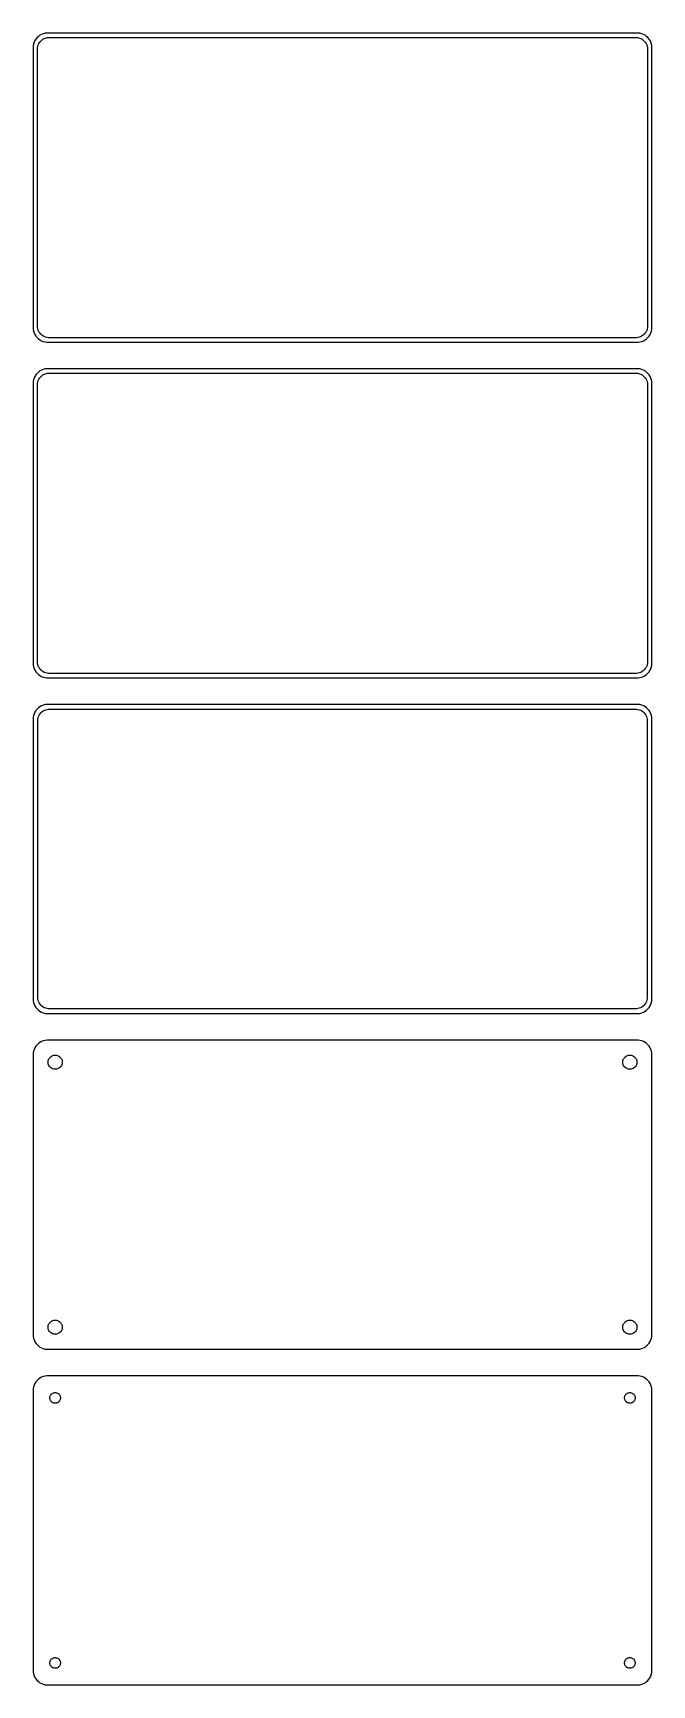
# Model space of a CAD drawing. Header units: metres. Extents: x -105 to 105, y 404 to 964.
import ezdxf

# ---------------------------------------------------------------- set-up
doc = ezdxf.new("R2010")
doc.units = ezdxf.units.M

msp = doc.modelspace()

# ---------------------------------------------------------------- linework, layer by layer
for p, q in [((-104.9, 960.444), (-105, 960.444)), ((-105, 960.444), (-105, 863.556)), ((-104.843, 960.743), (-104.9, 960.444)), ((-104.649, 961.341), (-104.843, 960.743)), ((-104.382, 961.909), (-104.649, 961.341)), ((-104.045, 962.439), (-104.382, 961.909)), ((-103.645, 962.923), (-104.045, 962.439)), ((-103.187, 963.353), (-103.645, 962.923)), ((-103.5, 959), (-103.468, 959.501)), ((-103.468, 959.501), (-103.374, 959.995)), ((-103.374, 959.995), (-103.219, 960.472)), ((-103.219, 960.472), (-103.005, 960.927)), ((-102.679, 963.722), (-103.187, 963.353)), ((-103.005, 960.927), (-102.736, 961.351)), ((-102.736, 961.351), (-102.416, 961.738)), ((-102.129, 964.024), (-102.679, 963.722)), ((-102.416, 961.738), (-102.05, 962.082)), ((-101.545, 964.255), (-102.129, 964.024)), ((-102.05, 962.082), (-101.643, 962.377)), ((-101.643, 962.377), (-101.203, 962.619)), ((-100.937, 964.411), (-101.545, 964.255)), ((-101.203, 962.619), (-100.736, 962.804)), ((-100.314, 964.49), (-100.937, 964.411)), ((-100.736, 962.804), (-100.25, 962.929)), ((100.314, 964.49), (-100.314, 964.49)), ((-100.25, 962.929), (-99.7512, 962.992)), ((-99.7512, 962.992), (99.7512, 962.992)), ((99.7512, 962.992), (100.25, 962.929)), ((100.25, 962.929), (100.736, 962.804)), ((100.937, 964.411), (100.314, 964.49)), ((100.736, 962.804), (101.203, 962.619)), ((101.545, 964.255), (100.937, 964.411)), ((101.203, 962.619), (101.643, 962.377)), ((102.129, 964.024), (101.545, 964.255)), ((101.643, 962.377), (102.05, 962.082)), ((102.05, 962.082), (102.416, 961.738)), ((102.679, 963.722), (102.129, 964.024)), ((102.416, 961.738), (102.736, 961.351)), ((103.187, 963.353), (102.679, 963.722)), ((102.736, 961.351), (103.005, 960.927)), ((103.005, 960.927), (103.219, 960.472)), ((103.645, 962.923), (103.187, 963.353)), ((103.219, 960.472), (103.374, 959.995)), ((103.374, 959.995), (103.468, 959.501)), ((103.468, 959.501), (103.5, 959)), ((104.045, 962.439), (103.645, 962.923)), ((104.382, 961.909), (104.045, 962.439)), ((104.649, 961.341), (104.382, 961.909)), ((104.843, 960.743), (104.649, 961.341)), ((104.961, 960.127), (104.843, 960.743)), ((105, 959.5), (104.961, 960.127)), ((105, 864.5), (105, 959.5)), ((-103.5, 865), (-103.5, 959)), ((103.5, 959), (103.5, 865)), ((-103.468, 864.499), (-103.5, 865)), ((-103.374, 864.005), (-103.468, 864.499)), ((-103.219, 863.528), (-103.374, 864.005)), ((103.374, 864.005), (103.219, 863.528)), ((103.468, 864.499), (103.374, 864.005)), ((103.5, 865), (103.468, 864.499)), ((104.961, 863.873), (105, 864.5)), ((-105, 863.556), (-104.9, 863.556)), ((-104.9, 863.556), (-104.843, 863.257)), ((-104.843, 863.257), (-104.649, 862.659)), ((-104.649, 862.659), (-104.382, 862.091)), ((-104.382, 862.091), (-104.045, 861.561)), ((-104.045, 861.561), (-103.645, 861.077)), ((-103.645, 861.077), (-103.187, 860.647)), ((-103.005, 863.073), (-103.219, 863.528)), ((-103.187, 860.647), (-102.679, 860.278)), ((-102.736, 862.649), (-103.005, 863.073)), ((-102.416, 862.262), (-102.736, 862.649)), ((-102.679, 860.278), (-102.129, 859.976)), ((-102.05, 861.918), (-102.416, 862.262)), ((-102.129, 859.976), (-101.545, 859.745)), ((-101.643, 861.623), (-102.05, 861.918)), ((-101.203, 861.381), (-101.643, 861.623)), ((-101.545, 859.745), (-100.937, 859.589)), ((-100.736, 861.196), (-101.203, 861.381)), ((-100.937, 859.589), (-100.314, 859.51)), ((-100.25, 861.071), (-100.736, 861.196)), ((-100.314, 859.51), (100.314, 859.51)), ((-99.7512, 861.008), (-100.25, 861.071)), ((99.7512, 861.008), (-99.7512, 861.008)), ((100.25, 861.071), (99.7512, 861.008)), ((100.736, 861.196), (100.25, 861.071)), ((100.314, 859.51), (100.937, 859.589)), ((101.203, 861.381), (100.736, 861.196)), ((100.937, 859.589), (101.545, 859.745)), ((101.643, 861.623), (101.203, 861.381)), ((101.545, 859.745), (102.129, 859.976)), ((102.05, 861.918), (101.643, 861.623)), ((102.416, 862.262), (102.05, 861.918)), ((102.129, 859.976), (102.679, 860.278)), ((102.736, 862.649), (102.416, 862.262)), ((102.679, 860.278), (103.187, 860.647)), ((103.005, 863.073), (102.736, 862.649)), ((103.219, 863.528), (103.005, 863.073)), ((103.187, 860.647), (103.645, 861.077)), ((103.645, 861.077), (104.045, 861.561)), ((104.045, 861.561), (104.382, 862.091)), ((104.382, 862.091), (104.649, 862.659)), ((104.649, 862.659), (104.843, 863.257)), ((104.843, 863.257), (104.961, 863.873)), ((-104.649, 847.341), (-104.843, 846.743)), ((-104.382, 847.909), (-104.649, 847.341)), ((-104.045, 848.439), (-104.382, 847.909)), ((-103.645, 848.923), (-104.045, 848.439)), ((-103.187, 849.353), (-103.645, 848.923)), ((-102.679, 849.722), (-103.187, 849.353)), ((-103.005, 846.927), (-102.736, 847.351)), ((-102.736, 847.351), (-102.416, 847.738)), ((-102.129, 850.024), (-102.679, 849.722)), ((-102.416, 847.738), (-102.05, 848.082)), ((-101.545, 850.255), (-102.129, 850.024)), ((-102.05, 848.082), (-101.643, 848.377)), ((-101.643, 848.377), (-101.203, 848.619)), ((-100.937, 850.411), (-101.545, 850.255)), ((-101.203, 848.619), (-100.736, 848.804)), ((-100.314, 850.49), (-100.937, 850.411)), ((-100.736, 848.804), (-100.25, 848.929)), ((100.314, 850.49), (-100.314, 850.49)), ((-100.25, 848.929), (-99.7512, 848.992)), ((-99.7512, 848.992), (99.7512, 848.992)), ((99.7512, 848.992), (100.25, 848.929)), ((100.25, 848.929), (100.736, 848.804)), ((100.937, 850.411), (100.314, 850.49)), ((100.736, 848.804), (101.203, 848.619)), ((101.545, 850.255), (100.937, 850.411)), ((101.203, 848.619), (101.643, 848.377)), ((102.129, 850.024), (101.545, 850.255)), ((101.643, 848.377), (102.05, 848.082)), ((102.05, 848.082), (102.416, 847.738)), ((102.679, 849.722), (102.129, 850.024)), ((102.416, 847.738), (102.736, 847.351)), ((103.187, 849.353), (102.679, 849.722)), ((102.736, 847.351), (103.005, 846.927)), ((103.645, 848.923), (103.187, 849.353)), ((104.045, 848.439), (103.645, 848.923)), ((104.382, 847.909), (104.045, 848.439)), ((104.649, 847.341), (104.382, 847.909)), ((104.843, 846.743), (104.649, 847.341)), ((-104.961, 846.127), (-105, 845.5)), ((-105, 845.5), (-105, 750.5)), ((-104.843, 846.743), (-104.961, 846.127)), ((-103.5, 845), (-103.468, 845.501)), ((-103.5, 751), (-103.5, 845)), ((-103.468, 845.501), (-103.374, 845.995)), ((-103.374, 845.995), (-103.219, 846.472)), ((-103.219, 846.472), (-103.005, 846.927)), ((103.005, 846.927), (103.219, 846.472)), ((103.219, 846.472), (103.374, 845.995)), ((103.374, 845.995), (103.468, 845.501)), ((103.468, 845.501), (103.5, 845)), ((103.5, 845), (103.5, 751)), ((104.961, 846.127), (104.843, 846.743)), ((105, 845.5), (104.961, 846.127)), ((105, 750.5), (105, 845.5)), ((-105, 750.5), (-104.961, 749.873)), ((-104.961, 749.873), (-104.843, 749.257)), ((-104.843, 749.257), (-104.649, 748.659)), ((-104.649, 748.659), (-104.382, 748.091)), ((-104.382, 748.091), (-104.045, 747.561)), ((-104.045, 747.561), (-103.645, 747.077)), ((-103.645, 747.077), (-103.187, 746.647)), ((-103.468, 750.499), (-103.5, 751)), ((-103.374, 750.005), (-103.468, 750.499)), ((-103.219, 749.528), (-103.374, 750.005)), ((-103.005, 749.073), (-103.219, 749.528)), ((-103.187, 746.647), (-102.679, 746.278)), ((-102.736, 748.649), (-103.005, 749.073)), ((-102.416, 748.262), (-102.736, 748.649)), ((-102.679, 746.278), (-102.129, 745.976)), ((-102.05, 747.918), (-102.416, 748.262)), ((-101.643, 747.623), (-102.05, 747.918)), ((-101.203, 747.381), (-101.643, 747.623)), ((-100.736, 747.196), (-101.203, 747.381)), ((-100.25, 747.071), (-100.736, 747.196)), ((-99.7512, 747.008), (-100.25, 747.071)), ((99.7512, 747.008), (-99.7512, 747.008)), ((100.25, 747.071), (99.7512, 747.008)), ((100.736, 747.196), (100.25, 747.071)), ((101.203, 747.381), (100.736, 747.196)), ((101.643, 747.623), (101.203, 747.381)), ((102.05, 747.918), (101.643, 747.623)), ((102.416, 748.262), (102.05, 747.918)), ((102.129, 745.976), (102.679, 746.278)), ((102.736, 748.649), (102.416, 748.262)), ((102.679, 746.278), (103.187, 746.647)), ((103.005, 749.073), (102.736, 748.649)), ((103.219, 749.528), (103.005, 749.073)), ((103.187, 746.647), (103.645, 747.077)), ((103.374, 750.005), (103.219, 749.528)), ((103.468, 750.499), (103.374, 750.005)), ((103.5, 751), (103.468, 750.499)), ((103.645, 747.077), (104.045, 747.561)), ((104.045, 747.561), (104.382, 748.091)), ((104.382, 748.091), (104.649, 748.659)), ((104.649, 748.659), (104.843, 749.257)), ((104.843, 749.257), (104.961, 749.873)), ((104.961, 749.873), (105, 750.5)), ((-102.129, 745.976), (-101.545, 745.745)), ((-101.545, 745.745), (-100.937, 745.589)), ((-100.937, 745.589), (-100.314, 745.51)), ((-100.314, 745.51), (100.314, 745.51)), ((100.314, 745.51), (100.937, 745.589)), ((100.937, 745.589), (101.545, 745.745)), ((101.545, 745.745), (102.129, 745.976)), ((-103.645, 734.923), (-104.045, 734.439)), ((-103.187, 735.353), (-103.645, 734.923)), ((-102.679, 735.722), (-103.187, 735.353)), ((-102.129, 736.024), (-102.679, 735.722)), ((-101.545, 736.255), (-102.129, 736.024)), ((-100.937, 736.411), (-101.545, 736.255)), ((-100.314, 736.49), (-100.937, 736.411)), ((100.314, 736.49), (-100.314, 736.49)), ((100.937, 736.411), (100.314, 736.49)), ((101.545, 736.255), (100.937, 736.411)), ((102.129, 736.024), (101.545, 736.255)), ((102.679, 735.722), (102.129, 736.024)), ((103.187, 735.353), (102.679, 735.722)), ((103.645, 734.923), (103.187, 735.353)), ((104.045, 734.439), (103.645, 734.923)), ((-104.961, 732.127), (-105, 731.5)), ((-105, 731.5), (-105, 636.5)), ((-104.843, 732.743), (-104.961, 732.127)), ((-104.649, 733.341), (-104.843, 732.743)), ((-104.382, 733.909), (-104.649, 733.341)), ((-104.045, 734.439), (-104.382, 733.909)), ((-103.373, 731), (-103.342, 731.485)), ((-103.373, 637), (-103.373, 731)), ((-103.342, 731.485), (-103.251, 731.963)), ((-103.251, 731.963), (-103.101, 732.426)), ((-103.101, 732.426), (-102.894, 732.866)), ((-102.894, 732.866), (-102.633, 733.276)), ((-102.633, 733.276), (-102.323, 733.651)), ((-102.323, 733.651), (-101.969, 733.984)), ((-101.969, 733.984), (-101.575, 734.27)), ((-101.575, 734.27), (-101.149, 734.504)), ((-101.149, 734.504), (-100.697, 734.683)), ((-100.697, 734.683), (-100.226, 734.804)), ((-100.226, 734.804), (-99.7432, 734.865)), ((-99.7432, 734.865), (99.7432, 734.865)), ((99.7432, 734.865), (100.226, 734.804)), ((100.226, 734.804), (100.697, 734.683)), ((100.697, 734.683), (101.149, 734.504)), ((101.149, 734.504), (101.575, 734.27)), ((101.575, 734.27), (101.969, 733.984)), ((101.969, 733.984), (102.323, 733.651)), ((102.323, 733.651), (102.633, 733.276)), ((102.633, 733.276), (102.894, 732.866)), ((102.894, 732.866), (103.101, 732.426)), ((103.101, 732.426), (103.251, 731.963)), ((103.251, 731.963), (103.342, 731.485)), ((103.342, 731.485), (103.373, 731)), ((103.373, 731), (103.373, 637)), ((104.382, 733.909), (104.045, 734.439)), ((104.649, 733.341), (104.382, 733.909)), ((104.843, 732.743), (104.649, 733.341)), ((104.961, 732.127), (104.843, 732.743)), ((105, 731.5), (104.961, 732.127)), ((105, 636.5), (105, 731.5)), ((-105, 636.5), (-104.961, 635.873)), ((-104.961, 635.873), (-104.843, 635.257)), ((-104.843, 635.257), (-104.649, 634.659)), ((-104.649, 634.659), (-104.382, 634.091)), ((-104.382, 634.091), (-104.045, 633.561)), ((-103.342, 636.515), (-103.373, 637)), ((-103.251, 636.037), (-103.342, 636.515)), ((-103.101, 635.574), (-103.251, 636.037)), ((-102.894, 635.134), (-103.101, 635.574)), ((-102.633, 634.724), (-102.894, 635.134)), ((-102.323, 634.349), (-102.633, 634.724)), ((-101.969, 634.016), (-102.323, 634.349)), ((-101.575, 633.73), (-101.969, 634.016)), ((101.969, 634.016), (101.575, 633.73)), ((102.323, 634.349), (101.969, 634.016)), ((102.633, 634.724), (102.323, 634.349)), ((102.894, 635.134), (102.633, 634.724)), ((103.101, 635.574), (102.894, 635.134)), ((103.251, 636.037), (103.101, 635.574)), ((103.342, 636.515), (103.251, 636.037)), ((103.373, 637), (103.342, 636.515)), ((104.045, 633.561), (104.382, 634.091)), ((104.382, 634.091), (104.649, 634.659)), ((104.649, 634.659), (104.843, 635.257)), ((104.843, 635.257), (104.961, 635.873)), ((104.961, 635.873), (105, 636.5)), ((-104.045, 633.561), (-103.645, 633.077)), ((-103.645, 633.077), (-103.187, 632.647)), ((-103.187, 632.647), (-102.679, 632.278)), ((-102.679, 632.278), (-102.129, 631.976)), ((-102.129, 631.976), (-101.545, 631.745)), ((-101.149, 633.496), (-101.575, 633.73)), ((-101.545, 631.745), (-100.937, 631.589)), ((-100.697, 633.317), (-101.149, 633.496)), ((-100.937, 631.589), (-100.314, 631.51)), ((-100.226, 633.196), (-100.697, 633.317)), ((-100.314, 631.51), (100.314, 631.51)), ((-99.7432, 633.135), (-100.226, 633.196)), ((99.7432, 633.135), (-99.7432, 633.135)), ((100.226, 633.196), (99.7432, 633.135)), ((100.697, 633.317), (100.226, 633.196)), ((100.314, 631.51), (100.937, 631.589)), ((101.149, 633.496), (100.697, 633.317)), ((100.937, 631.589), (101.545, 631.745)), ((101.575, 633.73), (101.149, 633.496)), ((101.545, 631.745), (102.129, 631.976)), ((102.129, 631.976), (102.679, 632.278)), ((102.679, 632.278), (103.187, 632.647)), ((103.187, 632.647), (103.645, 633.077)), ((103.645, 633.077), (104.045, 633.561)), ((-104.961, 618.127), (-105, 617.5)), ((-105, 617.5), (-105, 522.5)), ((-104.843, 618.743), (-104.961, 618.127)), ((-104.649, 619.341), (-104.843, 618.743)), ((-104.382, 619.909), (-104.649, 619.341)), ((-104.045, 620.439), (-104.382, 619.909)), ((-103.645, 620.923), (-104.045, 620.439)), ((-103.187, 621.353), (-103.645, 620.923)), ((-102.679, 621.722), (-103.187, 621.353)), ((-102.129, 622.024), (-102.679, 621.722)), ((-101.545, 622.255), (-102.129, 622.024)), ((-100.937, 622.411), (-101.545, 622.255)), ((-100.314, 622.49), (-100.937, 622.411)), ((100.314, 622.49), (-100.314, 622.49)), ((-98.786, 617.026), (-98.5219, 617.172)), ((-98.5219, 617.172), (-98.2416, 617.283)), ((-98.2416, 617.283), (-97.9497, 617.357)), ((-97.9497, 617.357), (-97.6507, 617.395)), ((-97.6507, 617.395), (-97.3493, 617.395)), ((-97.3493, 617.395), (-97.0503, 617.357)), ((-97.0503, 617.357), (-96.7584, 617.283)), ((-96.7584, 617.283), (-96.4781, 617.172)), ((-96.4781, 617.172), (-96.214, 617.026)), ((96.214, 617.026), (96.4781, 617.172)), ((96.4781, 617.172), (96.7584, 617.283)), ((96.7584, 617.283), (97.0503, 617.357)), ((97.0503, 617.357), (97.3493, 617.395)), ((97.3493, 617.395), (97.6507, 617.395)), ((97.6507, 617.395), (97.9497, 617.357)), ((97.9497, 617.357), (98.2416, 617.283)), ((98.2416, 617.283), (98.5219, 617.172)), ((98.5219, 617.172), (98.786, 617.026)), ((100.937, 622.411), (100.314, 622.49)), ((101.545, 622.255), (100.937, 622.411)), ((102.129, 622.024), (101.545, 622.255)), ((102.679, 621.722), (102.129, 622.024)), ((103.187, 621.353), (102.679, 621.722)), ((103.645, 620.923), (103.187, 621.353)), ((104.045, 620.439), (103.645, 620.923)), ((104.382, 619.909), (104.045, 620.439)), ((104.649, 619.341), (104.382, 619.909)), ((104.843, 618.743), (104.649, 619.341)), ((104.961, 618.127), (104.843, 618.743)), ((105, 617.5), (104.961, 618.127)), ((105, 522.5), (105, 617.5)), ((-99.9, 615), (-99.8811, 615.301)), ((-99.8811, 614.699), (-99.9, 615)), ((-99.8811, 615.301), (-99.8246, 615.597)), ((-99.8246, 614.403), (-99.8811, 614.699)), ((-99.8246, 615.597), (-99.7315, 615.883)), ((-99.7315, 614.117), (-99.8246, 614.403)), ((-99.7315, 615.883), (-99.6031, 616.156)), ((-99.6031, 613.844), (-99.7315, 614.117)), ((-99.6031, 616.156), (-99.4416, 616.411)), ((-99.4416, 613.589), (-99.6031, 613.844)), ((-99.4416, 616.411), (-99.2495, 616.643)), ((-99.2495, 613.357), (-99.4416, 613.589)), ((-99.2495, 616.643), (-99.0298, 616.849)), ((-99.0298, 613.151), (-99.2495, 613.357)), ((-99.0298, 616.849), (-98.786, 617.026)), ((-98.786, 612.974), (-99.0298, 613.151)), ((-98.5219, 612.828), (-98.786, 612.974)), ((-98.2416, 612.717), (-98.5219, 612.828)), ((-97.9497, 612.643), (-98.2416, 612.717)), ((-97.6507, 612.605), (-97.9497, 612.643)), ((-97.3493, 612.605), (-97.6507, 612.605)), ((-97.0503, 612.643), (-97.3493, 612.605)), ((-96.7584, 612.717), (-97.0503, 612.643)), ((-96.4781, 612.828), (-96.7584, 612.717)), ((-96.214, 612.974), (-96.4781, 612.828)), ((-96.214, 617.026), (-95.9702, 616.849)), ((-95.9702, 613.151), (-96.214, 612.974)), ((-95.9702, 616.849), (-95.7505, 616.643)), ((-95.7505, 613.357), (-95.9702, 613.151)), ((-95.7505, 616.643), (-95.5583, 616.411)), ((-95.5583, 613.589), (-95.7505, 613.357)), ((-95.5583, 616.411), (-95.3969, 616.156)), ((-95.3969, 613.844), (-95.5583, 613.589)), ((-95.3969, 616.156), (-95.2685, 615.883)), ((-95.2685, 614.117), (-95.3969, 613.844)), ((-95.2685, 615.883), (-95.1754, 615.597)), ((-95.1754, 614.403), (-95.2685, 614.117)), ((-95.1754, 615.597), (-95.1189, 615.301)), ((-95.1189, 614.699), (-95.1754, 614.403)), ((-95.1189, 615.301), (-95.1, 615)), ((-95.1, 615), (-95.1189, 614.699)), ((95.1, 615), (95.1189, 615.301)), ((95.1189, 614.699), (95.1, 615)), ((95.1189, 615.301), (95.1754, 615.597)), ((95.1754, 614.403), (95.1189, 614.699)), ((95.1754, 615.597), (95.2685, 615.883)), ((95.2685, 614.117), (95.1754, 614.403)), ((95.2685, 615.883), (95.3969, 616.156)), ((95.3969, 613.844), (95.2685, 614.117)), ((95.3969, 616.156), (95.5583, 616.411)), ((95.5583, 613.589), (95.3969, 613.844)), ((95.5583, 616.411), (95.7505, 616.643)), ((95.7505, 613.357), (95.5583, 613.589)), ((95.7505, 616.643), (95.9702, 616.849)), ((95.9702, 613.151), (95.7505, 613.357)), ((95.9702, 616.849), (96.214, 617.026)), ((96.214, 612.974), (95.9702, 613.151)), ((96.4781, 612.828), (96.214, 612.974)), ((96.7584, 612.717), (96.4781, 612.828)), ((97.0503, 612.643), (96.7584, 612.717)), ((97.3493, 612.605), (97.0503, 612.643)), ((97.6507, 612.605), (97.3493, 612.605)), ((97.9497, 612.643), (97.6507, 612.605)), ((98.2416, 612.717), (97.9497, 612.643)), ((98.5219, 612.828), (98.2416, 612.717)), ((98.786, 612.974), (98.5219, 612.828)), ((98.786, 617.026), (99.0298, 616.849)), ((99.0298, 613.151), (98.786, 612.974)), ((99.0298, 616.849), (99.2495, 616.643)), ((99.2495, 613.357), (99.0298, 613.151)), ((99.2495, 616.643), (99.4416, 616.411)), ((99.4416, 613.589), (99.2495, 613.357)), ((99.4416, 616.411), (99.6031, 616.156)), ((99.6031, 613.844), (99.4416, 613.589)), ((99.6031, 616.156), (99.7315, 615.883)), ((99.7315, 614.117), (99.6031, 613.844)), ((99.7315, 615.883), (99.8246, 615.597)), ((99.8246, 614.403), (99.7315, 614.117)), ((99.8246, 615.597), (99.8811, 615.301)), ((99.8811, 614.699), (99.8246, 614.403)), ((99.8811, 615.301), (99.9, 615)), ((99.9, 615), (99.8811, 614.699)), ((-98.2416, 527.283), (-97.9497, 527.357)), ((-97.9497, 527.357), (-97.6507, 527.395)), ((-97.6507, 527.395), (-97.3493, 527.395)), ((-97.3493, 527.395), (-97.0503, 527.357)), ((-97.0503, 527.357), (-96.7584, 527.283)), ((96.7584, 527.283), (97.0503, 527.357)), ((97.0503, 527.357), (97.3493, 527.395)), ((97.3493, 527.395), (97.6507, 527.395)), ((97.6507, 527.395), (97.9497, 527.357)), ((97.9497, 527.357), (98.2416, 527.283)), ((-105, 522.5), (-104.961, 521.873)), ((-104.961, 521.873), (-104.843, 521.257)), ((-99.9, 525), (-99.8811, 525.301)), ((-99.8811, 524.699), (-99.9, 525)), ((-99.8811, 525.301), (-99.8246, 525.597)), ((-99.8246, 524.403), (-99.8811, 524.699)), ((-99.8246, 525.597), (-99.7315, 525.883)), ((-99.7315, 524.117), (-99.8246, 524.403)), ((-99.7315, 525.883), (-99.6031, 526.156)), ((-99.6031, 523.844), (-99.7315, 524.117)), ((-99.6031, 526.156), (-99.4416, 526.411)), ((-99.4416, 523.589), (-99.6031, 523.844)), ((-99.4416, 526.411), (-99.2495, 526.643)), ((-99.2495, 523.357), (-99.4416, 523.589)), ((-99.2495, 526.643), (-99.0298, 526.849)), ((-99.0298, 523.151), (-99.2495, 523.357)), ((-99.0298, 526.849), (-98.786, 527.026)), ((-98.786, 522.974), (-99.0298, 523.151)), ((-98.786, 527.026), (-98.5219, 527.172)), ((-98.5219, 522.828), (-98.786, 522.974)), ((-98.5219, 527.172), (-98.2416, 527.283)), ((-98.2416, 522.717), (-98.5219, 522.828)), ((-97.9497, 522.643), (-98.2416, 522.717)), ((-97.6507, 522.605), (-97.9497, 522.643)), ((-97.3493, 522.605), (-97.6507, 522.605)), ((-97.0503, 522.643), (-97.3493, 522.605)), ((-96.7584, 522.717), (-97.0503, 522.643)), ((-96.7584, 527.283), (-96.4781, 527.172)), ((-96.4781, 522.828), (-96.7584, 522.717)), ((-96.4781, 527.172), (-96.214, 527.026)), ((-96.214, 522.974), (-96.4781, 522.828)), ((-96.214, 527.026), (-95.9702, 526.849)), ((-95.9702, 523.151), (-96.214, 522.974)), ((-95.9702, 526.849), (-95.7505, 526.643)), ((-95.7505, 523.357), (-95.9702, 523.151)), ((-95.7505, 526.643), (-95.5583, 526.411)), ((-95.5583, 523.589), (-95.7505, 523.357)), ((-95.5583, 526.411), (-95.3969, 526.156)), ((-95.3969, 523.844), (-95.5583, 523.589)), ((-95.3969, 526.156), (-95.2685, 525.883)), ((-95.2685, 524.117), (-95.3969, 523.844)), ((-95.2685, 525.883), (-95.1754, 525.597)), ((-95.1754, 524.403), (-95.2685, 524.117)), ((-95.1754, 525.597), (-95.1189, 525.301)), ((-95.1189, 524.699), (-95.1754, 524.403)), ((-95.1189, 525.301), (-95.1, 525)), ((-95.1, 525), (-95.1189, 524.699)), ((95.1, 525), (95.1189, 525.301)), ((95.1189, 524.699), (95.1, 525)), ((95.1189, 525.301), (95.1754, 525.597)), ((95.1754, 524.403), (95.1189, 524.699)), ((95.1754, 525.597), (95.2685, 525.883)), ((95.2685, 524.117), (95.1754, 524.403)), ((95.2685, 525.883), (95.3969, 526.156)), ((95.3969, 523.844), (95.2685, 524.117)), ((95.3969, 526.156), (95.5583, 526.411)), ((95.5583, 523.589), (95.3969, 523.844)), ((95.5583, 526.411), (95.7505, 526.643)), ((95.7505, 523.357), (95.5583, 523.589)), ((95.7505, 526.643), (95.9702, 526.849)), ((95.9702, 523.151), (95.7505, 523.357)), ((95.9702, 526.849), (96.214, 527.026)), ((96.214, 522.974), (95.9702, 523.151)), ((96.214, 527.026), (96.4781, 527.172)), ((96.4781, 522.828), (96.214, 522.974)), ((96.4781, 527.172), (96.7584, 527.283)), ((96.7584, 522.717), (96.4781, 522.828)), ((97.0503, 522.643), (96.7584, 522.717)), ((97.3493, 522.605), (97.0503, 522.643)), ((97.6507, 522.605), (97.3493, 522.605)), ((97.9497, 522.643), (97.6507, 522.605)), ((98.2416, 522.717), (97.9497, 522.643)), ((98.2416, 527.283), (98.5219, 527.172)), ((98.5219, 522.828), (98.2416, 522.717)), ((98.5219, 527.172), (98.786, 527.026)), ((98.786, 522.974), (98.5219, 522.828)), ((98.786, 527.026), (99.0298, 526.849)), ((99.0298, 523.151), (98.786, 522.974)), ((99.0298, 526.849), (99.2495, 526.643)), ((99.2495, 523.357), (99.0298, 523.151)), ((99.2495, 526.643), (99.4416, 526.411)), ((99.4416, 523.589), (99.2495, 523.357)), ((99.4416, 526.411), (99.6031, 526.156)), ((99.6031, 523.844), (99.4416, 523.589)), ((99.6031, 526.156), (99.7315, 525.883)), ((99.7315, 524.117), (99.6031, 523.844)), ((99.7315, 525.883), (99.8246, 525.597)), ((99.8246, 524.403), (99.7315, 524.117)), ((99.8246, 525.597), (99.8811, 525.301)), ((99.8811, 524.699), (99.8246, 524.403)), ((99.8811, 525.301), (99.9, 525)), ((99.9, 525), (99.8811, 524.699)), ((104.843, 521.257), (104.961, 521.873)), ((104.961, 521.873), (105, 522.5)), ((-104.843, 521.257), (-104.649, 520.659)), ((-104.649, 520.659), (-104.382, 520.091)), ((-104.382, 520.091), (-104.045, 519.561)), ((-104.045, 519.561), (-103.645, 519.077)), ((-103.645, 519.077), (-103.187, 518.647)), ((-103.187, 518.647), (-102.679, 518.278)), ((-102.679, 518.278), (-102.129, 517.976)), ((-102.129, 517.976), (-101.545, 517.745)), ((-101.545, 517.745), (-100.937, 517.589)), ((-100.937, 517.589), (-100.314, 517.51)), ((-100.314, 517.51), (100.314, 517.51)), ((100.314, 517.51), (100.937, 517.589)), ((100.937, 517.589), (101.545, 517.745)), ((101.545, 517.745), (102.129, 517.976)), ((102.129, 517.976), (102.679, 518.278)), ((102.679, 518.278), (103.187, 518.647)), ((103.187, 518.647), (103.645, 519.077)), ((103.645, 519.077), (104.045, 519.561)), ((104.045, 519.561), (104.382, 520.091)), ((104.382, 520.091), (104.649, 520.659)), ((104.649, 520.659), (104.843, 521.257)), ((-104.649, 505.341), (-104.843, 504.743)), ((-104.382, 505.909), (-104.649, 505.341)), ((-104.045, 506.439), (-104.382, 505.909)), ((-103.645, 506.923), (-104.045, 506.439)), ((-103.187, 507.353), (-103.645, 506.923)), ((-102.679, 507.722), (-103.187, 507.353)), ((-102.129, 508.024), (-102.679, 507.722)), ((-101.545, 508.255), (-102.129, 508.024)), ((-100.937, 508.411), (-101.545, 508.255)), ((-100.314, 508.49), (-100.937, 508.411)), ((100.314, 508.49), (-100.314, 508.49)), ((100.937, 508.411), (100.314, 508.49)), ((101.545, 508.255), (100.937, 508.411)), ((102.129, 508.024), (101.545, 508.255)), ((102.679, 507.722), (102.129, 508.024)), ((103.187, 507.353), (102.679, 507.722)), ((103.645, 506.923), (103.187, 507.353)), ((104.045, 506.439), (103.645, 506.923)), ((104.382, 505.909), (104.045, 506.439)), ((104.649, 505.341), (104.382, 505.909)), ((104.843, 504.743), (104.649, 505.341)), ((-104.961, 504.127), (-105, 503.5)), ((-105, 503.5), (-105, 408.5)), ((-104.843, 504.743), (-104.961, 504.127)), ((-99.3, 501), (-99.2858, 501.226)), ((-99.2858, 500.774), (-99.3, 501)), ((-99.2858, 501.226), (-99.2434, 501.448)), ((-99.2434, 500.552), (-99.2858, 500.774)), ((-99.2434, 501.448), (-99.1736, 501.663)), ((-99.1736, 500.337), (-99.2434, 500.552)), ((-99.1736, 501.663), (-99.0773, 501.867)), ((-99.0773, 500.133), (-99.1736, 500.337)), ((-99.0773, 501.867), (-98.9562, 502.058)), ((-98.9562, 499.942), (-99.0773, 500.133)), ((-98.9562, 502.058), (-98.8121, 502.232)), ((-98.8121, 499.768), (-98.9562, 499.942)), ((-98.8121, 502.232), (-98.6474, 502.387)), ((-98.6474, 499.613), (-98.8121, 499.768)), ((-98.6474, 502.387), (-98.4645, 502.52)), ((-98.4645, 499.48), (-98.6474, 499.613)), ((-98.4645, 502.52), (-98.2664, 502.629)), ((-98.2664, 499.371), (-98.4645, 499.48)), ((-98.2664, 502.629), (-98.0562, 502.712)), ((-98.0562, 499.288), (-98.2664, 499.371)), ((-98.0562, 502.712), (-97.8373, 502.768)), ((-97.8373, 499.232), (-98.0562, 499.288)), ((-97.8373, 502.768), (-97.613, 502.796)), ((-97.613, 502.796), (-97.387, 502.796)), ((-97.387, 502.796), (-97.1627, 502.768)), ((-97.1627, 502.768), (-96.9438, 502.712)), ((-96.9438, 499.288), (-97.1627, 499.232)), ((-96.9438, 502.712), (-96.7336, 502.629)), ((-96.7336, 499.371), (-96.9438, 499.288)), ((-96.7336, 502.629), (-96.5355, 502.52)), ((-96.5355, 499.48), (-96.7336, 499.371)), ((-96.5355, 502.52), (-96.3526, 502.387)), ((-96.3526, 499.613), (-96.5355, 499.48)), ((-96.3526, 502.387), (-96.1879, 502.232)), ((-96.1879, 499.768), (-96.3526, 499.613)), ((-96.1879, 502.232), (-96.0438, 502.058)), ((-96.0438, 499.942), (-96.1879, 499.768)), ((-96.0438, 502.058), (-95.9226, 501.867)), ((-95.9226, 500.133), (-96.0438, 499.942)), ((-95.9226, 501.867), (-95.8264, 501.663)), ((-95.8264, 500.337), (-95.9226, 500.133)), ((-95.8264, 501.663), (-95.7565, 501.448)), ((-95.7565, 500.552), (-95.8264, 500.337)), ((-95.7565, 501.448), (-95.7142, 501.226)), ((-95.7142, 500.774), (-95.7565, 500.552)), ((-95.7142, 501.226), (-95.7, 501)), ((-95.7, 501), (-95.7142, 500.774)), ((95.7, 501), (95.7142, 501.226)), ((95.7142, 500.774), (95.7, 501)), ((95.7142, 501.226), (95.7565, 501.448)), ((95.7565, 500.552), (95.7142, 500.774)), ((95.7565, 501.448), (95.8264, 501.663)), ((95.8264, 500.337), (95.7565, 500.552)), ((95.8264, 501.663), (95.9226, 501.867)), ((95.9226, 500.133), (95.8264, 500.337)), ((95.9226, 501.867), (96.0438, 502.058)), ((96.0438, 499.942), (95.9226, 500.133)), ((96.0438, 502.058), (96.1879, 502.232)), ((96.1879, 499.768), (96.0438, 499.942)), ((96.1879, 502.232), (96.3526, 502.387)), ((96.3526, 499.613), (96.1879, 499.768)), ((96.3526, 502.387), (96.5355, 502.52)), ((96.5355, 499.48), (96.3526, 499.613)), ((96.5355, 502.52), (96.7336, 502.629)), ((96.7336, 499.371), (96.5355, 499.48)), ((96.7336, 502.629), (96.9438, 502.712)), ((96.9438, 499.288), (96.7336, 499.371)), ((96.9438, 502.712), (97.1627, 502.768)), ((97.1627, 499.232), (96.9438, 499.288)), ((97.1627, 502.768), (97.387, 502.796)), ((97.387, 502.796), (97.613, 502.796)), ((97.613, 502.796), (97.8373, 502.768)), ((97.8373, 502.768), (98.0562, 502.712)), ((98.0562, 499.288), (97.8373, 499.232)), ((98.0562, 502.712), (98.2664, 502.629)), ((98.2664, 499.371), (98.0562, 499.288)), ((98.2664, 502.629), (98.4645, 502.52)), ((98.4645, 499.48), (98.2664, 499.371)), ((98.4645, 502.52), (98.6474, 502.387)), ((98.6474, 499.613), (98.4645, 499.48)), ((98.6474, 502.387), (98.8121, 502.232)), ((98.8121, 499.768), (98.6474, 499.613)), ((98.8121, 502.232), (98.9562, 502.058)), ((98.9562, 499.942), (98.8121, 499.768)), ((98.9562, 502.058), (99.0773, 501.867)), ((99.0773, 500.133), (98.9562, 499.942)), ((99.0773, 501.867), (99.1736, 501.663)), ((99.1736, 500.337), (99.0773, 500.133)), ((99.1736, 501.663), (99.2434, 501.448)), ((99.2434, 500.552), (99.1736, 500.337)), ((99.2434, 501.448), (99.2858, 501.226)), ((99.2858, 500.774), (99.2434, 500.552)), ((99.2858, 501.226), (99.3, 501)), ((99.3, 501), (99.2858, 500.774)), ((104.961, 504.127), (104.843, 504.743)), ((105, 503.5), (104.961, 504.127)), ((105, 408.5), (105, 503.5)), ((-97.613, 499.204), (-97.8373, 499.232)), ((-97.387, 499.204), (-97.613, 499.204)), ((-97.1627, 499.232), (-97.387, 499.204)), ((97.387, 499.204), (97.1627, 499.232)), ((97.613, 499.204), (97.387, 499.204)), ((97.8373, 499.232), (97.613, 499.204)), ((-99.3, 411), (-99.2858, 411.226)), ((-99.2858, 410.774), (-99.3, 411)), ((-99.2858, 411.226), (-99.2434, 411.448)), ((-99.2434, 410.552), (-99.2858, 410.774)), ((-99.2434, 411.448), (-99.1736, 411.663)), ((-99.1736, 410.337), (-99.2434, 410.552)), ((-99.1736, 411.663), (-99.0773, 411.867)), ((-99.0773, 410.133), (-99.1736, 410.337)), ((-99.0773, 411.867), (-98.9562, 412.058)), ((-98.9562, 409.942), (-99.0773, 410.133)), ((-98.9562, 412.058), (-98.8121, 412.232)), ((-98.8121, 409.768), (-98.9562, 409.942)), ((-98.8121, 412.232), (-98.6474, 412.387)), ((-98.6474, 409.613), (-98.8121, 409.768)), ((-98.6474, 412.387), (-98.4645, 412.52)), ((-98.4645, 409.48), (-98.6474, 409.613)), ((-98.4645, 412.52), (-98.2664, 412.629)), ((-98.2664, 412.629), (-98.0562, 412.712)), ((-98.0562, 412.712), (-97.8373, 412.768)), ((-97.8373, 412.768), (-97.613, 412.796)), ((-97.613, 412.796), (-97.387, 412.796)), ((-97.387, 412.796), (-97.1627, 412.768)), ((-97.1627, 412.768), (-96.9438, 412.712)), ((-96.9438, 412.712), (-96.7336, 412.629)), ((-96.7336, 412.629), (-96.5355, 412.52)), ((-96.5355, 412.52), (-96.3526, 412.387)), ((-96.3526, 409.613), (-96.5355, 409.48)), ((-96.3526, 412.387), (-96.1879, 412.232)), ((-96.1879, 409.768), (-96.3526, 409.613)), ((-96.1879, 412.232), (-96.0438, 412.058)), ((-96.0438, 409.942), (-96.1879, 409.768)), ((-96.0438, 412.058), (-95.9226, 411.867)), ((-95.9226, 410.133), (-96.0438, 409.942)), ((-95.9226, 411.867), (-95.8264, 411.663)), ((-95.8264, 410.337), (-95.9226, 410.133)), ((-95.8264, 411.663), (-95.7565, 411.448)), ((-95.7565, 410.552), (-95.8264, 410.337)), ((-95.7565, 411.448), (-95.7142, 411.226)), ((-95.7142, 410.774), (-95.7565, 410.552)), ((-95.7142, 411.226), (-95.7, 411)), ((-95.7, 411), (-95.7142, 410.774)), ((95.7, 411), (95.7142, 411.226)), ((95.7142, 410.774), (95.7, 411)), ((95.7142, 411.226), (95.7565, 411.448)), ((95.7565, 410.552), (95.7142, 410.774)), ((95.7565, 411.448), (95.8264, 411.663)), ((95.8264, 410.337), (95.7565, 410.552)), ((95.8264, 411.663), (95.9226, 411.867)), ((95.9226, 410.133), (95.8264, 410.337)), ((95.9226, 411.867), (96.0438, 412.058)), ((96.0438, 409.942), (95.9226, 410.133)), ((96.0438, 412.058), (96.1879, 412.232)), ((96.1879, 409.768), (96.0438, 409.942)), ((96.1879, 412.232), (96.3526, 412.387)), ((96.3526, 409.613), (96.1879, 409.768)), ((96.3526, 412.387), (96.5355, 412.52)), ((96.5355, 409.48), (96.3526, 409.613)), ((96.5355, 412.52), (96.7336, 412.629)), ((96.7336, 412.629), (96.9438, 412.712)), ((96.9438, 412.712), (97.1627, 412.768)), ((97.1627, 412.768), (97.387, 412.796)), ((97.387, 412.796), (97.613, 412.796)), ((97.613, 412.796), (97.8373, 412.768)), ((97.8373, 412.768), (98.0562, 412.712)), ((98.0562, 412.712), (98.2664, 412.629)), ((98.2664, 412.629), (98.4645, 412.52)), ((98.4645, 412.52), (98.6474, 412.387)), ((98.6474, 409.613), (98.4645, 409.48)), ((98.6474, 412.387), (98.8121, 412.232)), ((98.8121, 409.768), (98.6474, 409.613)), ((98.8121, 412.232), (98.9562, 412.058)), ((98.9562, 409.942), (98.8121, 409.768)), ((98.9562, 412.058), (99.0773, 411.867)), ((99.0773, 410.133), (98.9562, 409.942)), ((99.0773, 411.867), (99.1736, 411.663)), ((99.1736, 410.337), (99.0773, 410.133)), ((99.1736, 411.663), (99.2434, 411.448)), ((99.2434, 410.552), (99.1736, 410.337)), ((99.2434, 411.448), (99.2858, 411.226)), ((99.2858, 410.774), (99.2434, 410.552)), ((99.2858, 411.226), (99.3, 411)), ((99.3, 411), (99.2858, 410.774)), ((-105, 408.5), (-104.961, 407.873)), ((-104.961, 407.873), (-104.843, 407.257)), ((-104.843, 407.257), (-104.649, 406.659)), ((-104.649, 406.659), (-104.382, 406.091)), ((-104.382, 406.091), (-104.045, 405.561)), ((-104.045, 405.561), (-103.645, 405.077)), ((-103.645, 405.077), (-103.187, 404.647)), ((-103.187, 404.647), (-102.679, 404.278)), ((-102.679, 404.278), (-102.129, 403.976)), ((-102.129, 403.976), (-101.545, 403.745)), ((-98.2664, 409.371), (-98.4645, 409.48)), ((-98.0562, 409.288), (-98.2664, 409.371)), ((-97.8373, 409.232), (-98.0562, 409.288)), ((-97.613, 409.204), (-97.8373, 409.232)), ((-97.387, 409.204), (-97.613, 409.204)), ((-97.1627, 409.232), (-97.387, 409.204)), ((-96.9438, 409.288), (-97.1627, 409.232)), ((-96.7336, 409.371), (-96.9438, 409.288)), ((-96.5355, 409.48), (-96.7336, 409.371)), ((96.7336, 409.371), (96.5355, 409.48)), ((96.9438, 409.288), (96.7336, 409.371)), ((97.1627, 409.232), (96.9438, 409.288)), ((97.387, 409.204), (97.1627, 409.232)), ((97.613, 409.204), (97.387, 409.204)), ((97.8373, 409.232), (97.613, 409.204)), ((98.0562, 409.288), (97.8373, 409.232)), ((98.2664, 409.371), (98.0562, 409.288)), ((98.4645, 409.48), (98.2664, 409.371)), ((101.545, 403.745), (102.129, 403.976)), ((102.129, 403.976), (102.679, 404.278)), ((102.679, 404.278), (103.187, 404.647)), ((103.187, 404.647), (103.645, 405.077)), ((103.645, 405.077), (104.045, 405.561)), ((104.045, 405.561), (104.382, 406.091)), ((104.382, 406.091), (104.649, 406.659)), ((104.649, 406.659), (104.843, 407.257)), ((104.843, 407.257), (104.961, 407.873)), ((104.961, 407.873), (105, 408.5)), ((-101.545, 403.745), (-100.937, 403.589)), ((-100.937, 403.589), (-100.314, 403.51)), ((-100.314, 403.51), (100.314, 403.51)), ((100.314, 403.51), (100.937, 403.589)), ((100.937, 403.589), (101.545, 403.745))]:
    msp.add_line(p, q)

doc.saveas('drawing.dxf')
